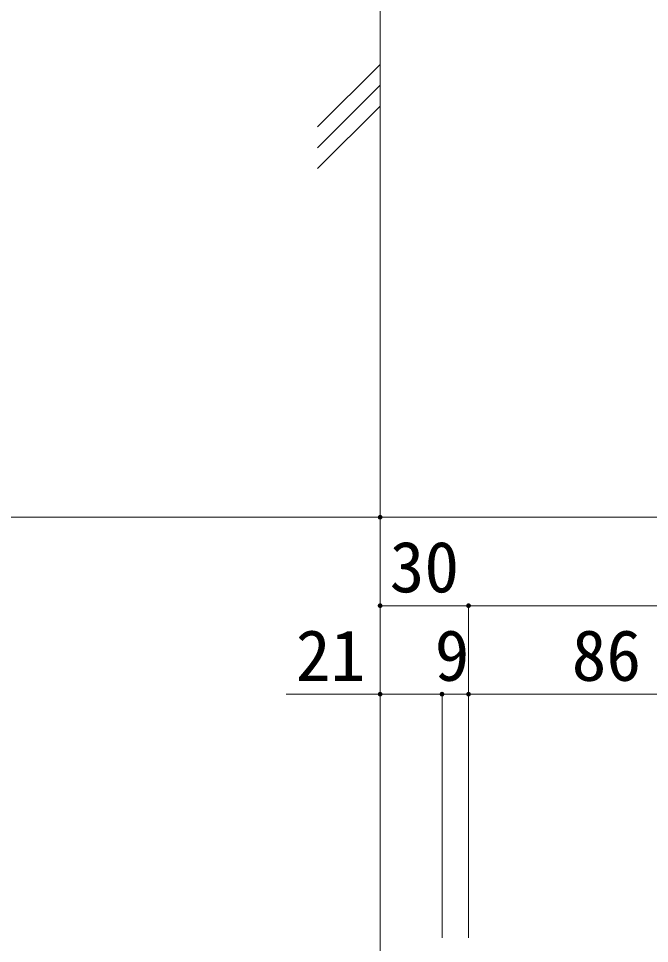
# Model space of a CAD drawing. Units: millimetres, scale not verified, with parts at other scales. Extents: x -4000 to 4000, y -2770 to 2770.
# Drawn here: x 40 to 468, y -581 to 46 of the extents above; entities that cross this region are included whole.
import ezdxf
from ezdxf.enums import TextEntityAlignment as Align

# ---------------------------------------------------------------- set-up
doc = ezdxf.new("R2010")
doc.units = ezdxf.units.MM
doc.header["$LTSCALE"] = 20
for name, color, linetype, lineweight in [('0-E_1-7', 7, 'Continuous', 9), ('1-F_2-0', 7, 'Continuous', 9), ('2-0_2-7', 7, 'Continuous', 9)]:
    doc.layers.add(name, color=color, linetype=linetype, lineweight=lineweight)
doc.styles.add('ＭＳ ゴシック', font='')
doc.styles.get('ＭＳ ゴシック').set_extended_font_data('MS Gothic')

msp = doc.modelspace()

# ---------------------------------------------------------------- linework, layer by layer
at = {"layer": '1-F_2-0'}
for p, q in [((284.92, -898.82), (284.92, 180.1)), ((284.92, 15.13), (242.5, -27.3)), ((284.92, 0.99), (242.5, -41.44)), ((284.92, -13.15), (242.5, -55.58))]:
    msp.add_line(p, q, dxfattribs=at)
at = {"layer": '2-0_2-7', "color": 3}
for p, q in [((284.92, -291.99), (-315.08, -291.99)), ((284.92, -291.99), (284.92, -577.29)), ((284.92, -291.99), (284.92, -577.29)), ((2284.92, -291.99), (284.92, -291.99)), ((284.92, -351.99), (284.92, -577.29)), ((344.92, -351.99), (284.92, -351.99)), ((344.92, -351.99), (344.92, -577.29)), ((2248.92, -351.99), (344.92, -351.99)), ((284.92, -411.99), (221.21, -411.99)), ((284.92, -411.99), (284.92, -577.29)), ((326.92, -411.99), (284.92, -411.99)), ((326.92, -411.99), (326.92, -577.29)), ((344.92, -411.99), (326.92, -411.99)), ((344.92, -411.99), (344.92, -577.29)), ((516.92, -411.99), (344.92, -411.99))]:
    msp.add_line(p, q, dxfattribs=at)
at = {"layer": '2-0_2-7'}
for points in [[(283.32, -291.99), (284.92, -290.39), (284.92, -291.99)], [(283.33, -291.89), (284.92, -290.39), (283.32, -291.99)], [(283.32, -291.99), (284.92, -290.39), (284.92, -291.99)], [(283.33, -291.89), (284.92, -290.39), (283.32, -291.99)], [(283.76, -293.08), (283.32, -291.99), (284.92, -291.99)], [(283.63, -292.93), (283.32, -291.99), (283.76, -293.08)], [(283.52, -292.76), (283.32, -291.99), (283.63, -292.93)], [(283.43, -292.58), (283.32, -291.99), (283.52, -292.76)], [(283.37, -292.38), (283.32, -291.99), (283.43, -292.58)], [(283.33, -292.19), (283.32, -291.99), (283.37, -292.38)], [(283.76, -293.08), (283.32, -291.99), (284.92, -291.99)], [(283.63, -292.93), (283.32, -291.99), (283.76, -293.08)], [(283.52, -292.76), (283.32, -291.99), (283.63, -292.93)], [(283.43, -292.58), (283.32, -291.99), (283.52, -292.76)], [(283.37, -292.38), (283.32, -291.99), (283.43, -292.58)], [(283.33, -292.19), (283.32, -291.99), (283.37, -292.38)], [(283.33, -291.89), (284.72, -290.4), (284.92, -290.39)], [(283.33, -291.89), (284.72, -290.4), (284.92, -290.39)], [(283.35, -291.69), (284.72, -290.4), (283.33, -291.89)], [(283.35, -291.69), (284.72, -290.4), (283.33, -291.89)], [(283.35, -291.69), (284.52, -290.44), (284.72, -290.4)], [(283.35, -291.69), (284.52, -290.44), (284.72, -290.4)], [(283.4, -291.49), (284.52, -290.44), (283.35, -291.69)], [(283.4, -291.49), (284.52, -290.44), (283.35, -291.69)], [(283.4, -291.49), (284.33, -290.5), (284.52, -290.44)], [(283.4, -291.49), (284.33, -290.5), (284.52, -290.44)], [(283.47, -291.3), (284.33, -290.5), (283.4, -291.49)], [(283.47, -291.3), (284.33, -290.5), (283.4, -291.49)], [(283.47, -291.3), (284.15, -290.58), (284.33, -290.5)], [(283.47, -291.3), (284.15, -290.58), (284.33, -290.5)], [(283.57, -291.13), (284.15, -290.58), (283.47, -291.3)], [(283.57, -291.13), (284.15, -290.58), (283.47, -291.3)], [(283.57, -291.13), (283.98, -290.69), (284.15, -290.58)], [(283.57, -291.13), (283.98, -290.69), (284.15, -290.58)], [(283.69, -290.97), (283.98, -290.69), (283.57, -291.13)], [(283.69, -290.97), (283.98, -290.69), (283.57, -291.13)], [(283.69, -290.97), (283.83, -290.82), (283.98, -290.69)], [(283.69, -290.97), (283.83, -290.82), (283.98, -290.69)], [(283.76, -293.08), (284.92, -291.99), (283.9, -293.22)], [(283.76, -293.08), (284.92, -291.99), (283.9, -293.22)], [(283.9, -293.22), (284.92, -291.99), (284.06, -293.34)], [(283.9, -293.22), (284.92, -291.99), (284.06, -293.34)], [(284.06, -293.34), (284.92, -291.99), (284.24, -293.43)], [(284.06, -293.34), (284.92, -291.99), (284.24, -293.43)], [(284.24, -293.43), (284.92, -291.99), (284.43, -293.51)], [(284.24, -293.43), (284.92, -291.99), (284.43, -293.51)], [(284.43, -293.51), (284.92, -291.99), (284.62, -293.56)], [(284.43, -293.51), (284.92, -291.99), (284.62, -293.56)], [(284.62, -293.56), (284.92, -291.99), (284.82, -293.58)], [(284.62, -293.56), (284.92, -291.99), (284.82, -293.58)], [(284.82, -293.58), (284.92, -291.99), (284.92, -293.59)], [(284.82, -293.58), (284.92, -291.99), (284.92, -293.59)], [(284.92, -290.39), (285.94, -290.75), (284.92, -291.99)], [(284.92, -290.39), (285.78, -290.64), (285.94, -290.75)], [(284.92, -290.39), (285.6, -290.54), (285.78, -290.64)], [(284.92, -290.39), (285.42, -290.46), (285.6, -290.54)], [(284.92, -290.39), (285.22, -290.41), (285.42, -290.46)], [(284.92, -290.39), (285.02, -290.39), (285.22, -290.41)], [(284.92, -290.39), (285.94, -290.75), (284.92, -291.99)], [(284.92, -290.39), (285.78, -290.64), (285.94, -290.75)], [(284.92, -290.39), (285.6, -290.54), (285.78, -290.64)], [(284.92, -290.39), (285.42, -290.46), (285.6, -290.54)], [(284.92, -290.39), (285.22, -290.41), (285.42, -290.46)], [(284.92, -290.39), (285.02, -290.39), (285.22, -290.41)], [(284.92, -291.99), (285.94, -290.75), (286.09, -290.89)], [(284.92, -291.99), (285.94, -290.75), (286.09, -290.89)], [(284.92, -291.99), (286.09, -290.89), (286.22, -291.05)], [(284.92, -291.99), (286.09, -290.89), (286.22, -291.05)], [(284.92, -291.99), (286.22, -291.05), (286.32, -291.22)], [(284.92, -291.99), (286.22, -291.05), (286.32, -291.22)], [(284.92, -291.99), (286.32, -291.22), (286.41, -291.4)], [(284.92, -291.99), (286.32, -291.22), (286.41, -291.4)], [(284.92, -291.99), (286.41, -291.4), (286.47, -291.59)], [(284.92, -291.99), (286.41, -291.4), (286.47, -291.59)], [(284.92, -291.99), (286.47, -291.59), (286.51, -291.79)], [(284.92, -291.99), (286.47, -291.59), (286.51, -291.79)], [(284.92, -291.99), (286.51, -291.79), (286.52, -291.99)], [(284.92, -291.99), (286.51, -291.79), (286.52, -291.99)], [(284.92, -293.59), (286.52, -291.99), (286.52, -292.09)], [(284.92, -291.99), (286.52, -291.99), (284.92, -293.59)], [(284.92, -293.59), (286.52, -291.99), (286.52, -292.09)], [(284.92, -291.99), (286.52, -291.99), (284.92, -293.59)], [(284.92, -293.59), (286.52, -292.09), (285.12, -293.57)], [(284.92, -293.59), (286.52, -292.09), (285.12, -293.57)], [(285.12, -293.57), (286.52, -292.09), (286.49, -292.29)], [(285.12, -293.57), (286.52, -292.09), (286.49, -292.29)], [(285.12, -293.57), (286.49, -292.29), (285.32, -293.54)], [(285.12, -293.57), (286.49, -292.29), (285.32, -293.54)], [(285.32, -293.54), (286.49, -292.29), (286.44, -292.48)], [(285.32, -293.54), (286.49, -292.29), (286.44, -292.48)], [(285.32, -293.54), (286.44, -292.48), (285.51, -293.47)], [(285.32, -293.54), (286.44, -292.48), (285.51, -293.47)], [(285.51, -293.47), (286.44, -292.48), (286.37, -292.67)], [(285.51, -293.47), (286.44, -292.48), (286.37, -292.67)], [(285.51, -293.47), (286.37, -292.67), (285.69, -293.39)], [(285.51, -293.47), (286.37, -292.67), (285.69, -293.39)], [(285.69, -293.39), (286.37, -292.67), (286.27, -292.84)], [(285.69, -293.39), (286.37, -292.67), (286.27, -292.84)], [(285.69, -293.39), (286.27, -292.84), (285.86, -293.28)], [(285.69, -293.39), (286.27, -292.84), (285.86, -293.28)], [(285.86, -293.28), (286.27, -292.84), (286.16, -293.01)], [(285.86, -293.28), (286.27, -292.84), (286.16, -293.01)], [(285.86, -293.28), (286.16, -293.01), (286.02, -293.15)], [(285.86, -293.28), (286.16, -293.01), (286.02, -293.15)], [(283.32, -351.99), (284.92, -350.39), (284.92, -351.99)], [(283.33, -351.89), (284.92, -350.39), (283.32, -351.99)], [(283.35, -351.69), (284.92, -350.39), (283.33, -351.89)], [(283.4, -351.49), (284.92, -350.39), (283.35, -351.69)], [(283.4, -351.49), (284.72, -350.4), (284.92, -350.39)], [(283.47, -351.3), (284.72, -350.4), (283.4, -351.49)], [(283.47, -351.3), (284.52, -350.44), (284.72, -350.4)], [(283.57, -351.13), (284.52, -350.44), (283.47, -351.3)], [(283.57, -351.13), (284.33, -350.5), (284.52, -350.44)], [(283.69, -350.97), (284.33, -350.5), (283.57, -351.13)], [(283.69, -350.97), (284.15, -350.58), (284.33, -350.5)], [(283.83, -350.82), (284.15, -350.58), (283.69, -350.97)], [(283.83, -350.82), (283.98, -350.69), (284.15, -350.58)], [(284.92, -350.39), (286.09, -350.89), (284.92, -351.99)], [(284.92, -350.39), (285.94, -350.75), (286.09, -350.89)], [(284.92, -350.39), (285.78, -350.64), (285.94, -350.75)], [(284.92, -350.39), (285.6, -350.54), (285.78, -350.64)], [(284.92, -350.39), (285.42, -350.46), (285.6, -350.54)], [(284.92, -350.39), (285.22, -350.41), (285.42, -350.46)], [(284.92, -350.39), (285.02, -350.39), (285.22, -350.41)], [(284.92, -351.99), (286.09, -350.89), (286.22, -351.05)], [(284.92, -351.99), (286.22, -351.05), (286.32, -351.22)], [(284.92, -351.99), (286.32, -351.22), (286.41, -351.4)], [(343.32, -351.99), (344.92, -350.39), (344.92, -351.99)], [(343.33, -351.89), (344.92, -350.39), (343.32, -351.99)], [(343.33, -351.89), (344.72, -350.4), (344.92, -350.39)], [(343.35, -351.69), (344.72, -350.4), (343.33, -351.89)], [(343.35, -351.69), (344.52, -350.44), (344.72, -350.4)], [(343.4, -351.49), (344.52, -350.44), (343.35, -351.69)], [(343.4, -351.49), (344.33, -350.5), (344.52, -350.44)], [(343.47, -351.3), (344.33, -350.5), (343.4, -351.49)], [(343.47, -351.3), (344.15, -350.58), (344.33, -350.5)], [(343.57, -351.13), (344.15, -350.58), (343.47, -351.3)], [(343.57, -351.13), (343.98, -350.69), (344.15, -350.58)], [(343.69, -350.97), (343.98, -350.69), (343.57, -351.13)], [(343.69, -350.97), (343.83, -350.82), (343.98, -350.69)], [(344.92, -350.39), (345.94, -350.75), (344.92, -351.99)], [(344.92, -350.39), (345.78, -350.64), (345.94, -350.75)], [(344.92, -350.39), (345.6, -350.54), (345.78, -350.64)], [(344.92, -350.39), (345.42, -350.46), (345.6, -350.54)], [(344.92, -350.39), (345.22, -350.41), (345.42, -350.46)], [(344.92, -350.39), (345.02, -350.39), (345.22, -350.41)], [(344.92, -351.99), (345.94, -350.75), (346.09, -350.89)], [(344.92, -351.99), (346.09, -350.89), (346.22, -351.05)], [(344.92, -351.99), (346.22, -351.05), (346.32, -351.22)], [(344.92, -351.99), (346.32, -351.22), (346.41, -351.4)], [(283.63, -352.93), (283.32, -351.99), (284.92, -351.99)], [(283.52, -352.76), (283.32, -351.99), (283.63, -352.93)], [(283.43, -352.58), (283.32, -351.99), (283.52, -352.76)], [(283.37, -352.38), (283.32, -351.99), (283.43, -352.58)], [(283.33, -352.19), (283.32, -351.99), (283.37, -352.38)], [(283.63, -352.93), (284.92, -351.99), (283.76, -353.08)], [(283.76, -353.08), (284.92, -351.99), (283.9, -353.22)], [(283.9, -353.22), (284.92, -351.99), (284.06, -353.34)], [(284.06, -353.34), (284.92, -351.99), (284.24, -353.43)], [(284.24, -353.43), (284.92, -351.99), (284.43, -353.51)], [(284.43, -353.51), (284.92, -351.99), (284.62, -353.56)], [(284.62, -353.56), (284.92, -351.99), (284.82, -353.58)], [(284.82, -353.58), (284.92, -351.99), (284.92, -353.59)], [(284.92, -351.99), (286.41, -351.4), (286.47, -351.59)], [(284.92, -351.99), (286.47, -351.59), (286.51, -351.79)], [(284.92, -351.99), (286.51, -351.79), (286.52, -351.99)], [(284.92, -351.99), (286.49, -352.29), (284.92, -353.59)], [(284.92, -351.99), (286.52, -352.09), (286.49, -352.29)], [(284.92, -351.99), (286.52, -351.99), (286.52, -352.09)], [(284.92, -353.59), (286.49, -352.29), (286.44, -352.48)], [(284.92, -353.59), (286.44, -352.48), (285.12, -353.57)], [(285.12, -353.57), (286.44, -352.48), (286.37, -352.67)], [(285.12, -353.57), (286.37, -352.67), (285.32, -353.54)], [(285.32, -353.54), (286.37, -352.67), (286.27, -352.84)], [(285.32, -353.54), (286.27, -352.84), (285.51, -353.47)], [(285.51, -353.47), (286.27, -352.84), (286.16, -353.01)], [(285.51, -353.47), (286.16, -353.01), (285.69, -353.39)], [(285.69, -353.39), (286.16, -353.01), (286.02, -353.15)], [(285.69, -353.39), (286.02, -353.15), (285.86, -353.28)], [(343.76, -353.08), (343.32, -351.99), (344.92, -351.99)], [(343.63, -352.93), (343.32, -351.99), (343.76, -353.08)], [(343.52, -352.76), (343.32, -351.99), (343.63, -352.93)], [(343.43, -352.58), (343.32, -351.99), (343.52, -352.76)], [(343.37, -352.38), (343.32, -351.99), (343.43, -352.58)], [(343.33, -352.19), (343.32, -351.99), (343.37, -352.38)], [(343.76, -353.08), (344.92, -351.99), (343.9, -353.22)], [(343.9, -353.22), (344.92, -351.99), (344.06, -353.34)], [(344.06, -353.34), (344.92, -351.99), (344.24, -353.43)], [(344.24, -353.43), (344.92, -351.99), (344.43, -353.51)], [(344.43, -353.51), (344.92, -351.99), (344.62, -353.56)], [(344.62, -353.56), (344.92, -351.99), (344.82, -353.58)], [(344.82, -353.58), (344.92, -351.99), (344.92, -353.59)], [(344.92, -351.99), (346.41, -351.4), (346.47, -351.59)], [(344.92, -351.99), (346.47, -351.59), (346.51, -351.79)], [(344.92, -351.99), (346.51, -351.79), (346.52, -351.99)], [(344.92, -353.59), (346.52, -351.99), (346.52, -352.09)], [(344.92, -351.99), (346.52, -351.99), (344.92, -353.59)], [(344.92, -353.59), (346.52, -352.09), (345.12, -353.57)], [(345.12, -353.57), (346.52, -352.09), (346.49, -352.29)], [(345.12, -353.57), (346.49, -352.29), (345.32, -353.54)], [(345.32, -353.54), (346.49, -352.29), (346.44, -352.48)], [(345.32, -353.54), (346.44, -352.48), (345.51, -353.47)], [(345.51, -353.47), (346.44, -352.48), (346.37, -352.67)], [(345.51, -353.47), (346.37, -352.67), (345.69, -353.39)], [(345.69, -353.39), (346.37, -352.67), (346.27, -352.84)], [(345.69, -353.39), (346.27, -352.84), (345.86, -353.28)], [(345.86, -353.28), (346.27, -352.84), (346.16, -353.01)], [(345.86, -353.28), (346.16, -353.01), (346.02, -353.15)], [(283.32, -411.99), (284.92, -410.39), (284.92, -411.99)], [(283.33, -411.89), (284.92, -410.39), (283.32, -411.99)], [(283.52, -412.76), (283.32, -411.99), (284.92, -411.99)], [(283.43, -412.58), (283.32, -411.99), (283.52, -412.76)], [(283.37, -412.38), (283.32, -411.99), (283.43, -412.58)], [(283.33, -412.19), (283.32, -411.99), (283.37, -412.38)], [(283.35, -411.69), (284.92, -410.39), (283.33, -411.89)], [(283.4, -411.49), (284.92, -410.39), (283.35, -411.69)], [(283.47, -411.3), (284.92, -410.39), (283.4, -411.49)], [(283.47, -411.3), (284.72, -410.4), (284.92, -410.39)], [(283.57, -411.13), (284.72, -410.4), (283.47, -411.3)], [(283.52, -412.76), (284.92, -411.99), (283.63, -412.93)], [(283.57, -411.13), (284.52, -410.44), (284.72, -410.4)], [(283.69, -410.97), (284.52, -410.44), (283.57, -411.13)], [(283.63, -412.93), (284.92, -411.99), (283.76, -413.08)], [(283.69, -410.97), (284.33, -410.5), (284.52, -410.44)], [(283.83, -410.82), (284.33, -410.5), (283.69, -410.97)], [(283.76, -413.08), (284.92, -411.99), (283.9, -413.22)], [(283.83, -410.82), (284.15, -410.58), (284.33, -410.5)], [(283.98, -410.69), (284.15, -410.58), (283.83, -410.82)], [(283.9, -413.22), (284.92, -411.99), (284.06, -413.34)], [(284.06, -413.34), (284.92, -411.99), (284.24, -413.43)], [(284.24, -413.43), (284.92, -411.99), (284.43, -413.51)], [(284.43, -413.51), (284.92, -411.99), (284.62, -413.56)], [(284.62, -413.56), (284.92, -411.99), (284.82, -413.58)], [(284.82, -413.58), (284.92, -411.99), (284.92, -413.59)], [(284.92, -410.39), (286.22, -411.05), (284.92, -411.99)], [(284.92, -410.39), (286.09, -410.89), (286.22, -411.05)], [(284.92, -410.39), (285.94, -410.75), (286.09, -410.89)], [(284.92, -410.39), (285.78, -410.64), (285.94, -410.75)], [(284.92, -410.39), (285.6, -410.54), (285.78, -410.64)], [(284.92, -410.39), (285.42, -410.46), (285.6, -410.54)], [(284.92, -410.39), (285.22, -410.41), (285.42, -410.46)], [(284.92, -410.39), (285.02, -410.39), (285.22, -410.41)], [(284.92, -411.99), (286.22, -411.05), (286.32, -411.22)], [(284.92, -411.99), (286.32, -411.22), (286.41, -411.4)], [(284.92, -411.99), (286.41, -411.4), (286.47, -411.59)], [(284.92, -411.99), (286.47, -411.59), (286.51, -411.79)], [(284.92, -411.99), (286.51, -411.79), (286.52, -411.99)], [(284.92, -411.99), (286.44, -412.48), (284.92, -413.59)], [(284.92, -411.99), (286.49, -412.29), (286.44, -412.48)], [(284.92, -411.99), (286.52, -412.09), (286.49, -412.29)], [(284.92, -411.99), (286.52, -411.99), (286.52, -412.09)], [(284.92, -413.59), (286.44, -412.48), (286.37, -412.67)], [(284.92, -413.59), (286.37, -412.67), (285.12, -413.57)], [(285.12, -413.57), (286.37, -412.67), (286.27, -412.84)], [(285.12, -413.57), (286.27, -412.84), (285.32, -413.54)], [(285.32, -413.54), (286.27, -412.84), (286.16, -413.01)], [(285.32, -413.54), (286.16, -413.01), (285.51, -413.47)], [(285.51, -413.47), (286.16, -413.01), (286.02, -413.15)], [(285.51, -413.47), (286.02, -413.15), (285.69, -413.39)], [(285.69, -413.39), (286.02, -413.15), (285.86, -413.28)], [(325.32, -411.99), (326.92, -410.39), (326.92, -411.99)], [(325.33, -411.89), (326.92, -410.39), (325.32, -411.99)], [(325.63, -412.93), (325.32, -411.99), (326.92, -411.99)], [(325.52, -412.76), (325.32, -411.99), (325.63, -412.93)], [(325.43, -412.58), (325.32, -411.99), (325.52, -412.76)], [(325.37, -412.38), (325.32, -411.99), (325.43, -412.58)], [(325.33, -412.19), (325.32, -411.99), (325.37, -412.38)], [(325.35, -411.69), (326.92, -410.39), (325.33, -411.89)], [(325.4, -411.49), (326.92, -410.39), (325.35, -411.69)], [(325.4, -411.49), (326.72, -410.4), (326.92, -410.39)], [(325.47, -411.3), (326.72, -410.4), (325.4, -411.49)], [(325.47, -411.3), (326.52, -410.44), (326.72, -410.4)], [(325.57, -411.13), (326.52, -410.44), (325.47, -411.3)], [(325.57, -411.13), (326.33, -410.5), (326.52, -410.44)], [(325.69, -410.97), (326.33, -410.5), (325.57, -411.13)], [(325.63, -412.93), (326.92, -411.99), (325.76, -413.08)], [(325.69, -410.97), (326.15, -410.58), (326.33, -410.5)], [(325.83, -410.82), (326.15, -410.58), (325.69, -410.97)], [(325.76, -413.08), (326.92, -411.99), (325.9, -413.22)], [(325.83, -410.82), (325.98, -410.69), (326.15, -410.58)], [(325.9, -413.22), (326.92, -411.99), (326.06, -413.34)], [(326.06, -413.34), (326.92, -411.99), (326.24, -413.43)], [(326.24, -413.43), (326.92, -411.99), (326.43, -413.51)], [(326.43, -413.51), (326.92, -411.99), (326.62, -413.56)], [(326.62, -413.56), (326.92, -411.99), (326.82, -413.58)], [(326.82, -413.58), (326.92, -411.99), (326.92, -413.59)], [(326.92, -410.39), (328.09, -410.89), (326.92, -411.99)], [(326.92, -410.39), (327.94, -410.75), (328.09, -410.89)], [(326.92, -410.39), (327.78, -410.64), (327.94, -410.75)], [(326.92, -410.39), (327.6, -410.54), (327.78, -410.64)], [(326.92, -410.39), (327.42, -410.46), (327.6, -410.54)], [(326.92, -410.39), (327.22, -410.41), (327.42, -410.46)], [(326.92, -410.39), (327.02, -410.39), (327.22, -410.41)], [(326.92, -411.99), (328.09, -410.89), (328.22, -411.05)], [(326.92, -411.99), (328.22, -411.05), (328.32, -411.22)], [(326.92, -411.99), (328.32, -411.22), (328.41, -411.4)], [(326.92, -411.99), (328.41, -411.4), (328.47, -411.59)], [(326.92, -411.99), (328.47, -411.59), (328.51, -411.79)], [(326.92, -411.99), (328.51, -411.79), (328.52, -411.99)], [(326.92, -411.99), (328.49, -412.29), (326.92, -413.59)], [(326.92, -411.99), (328.52, -412.09), (328.49, -412.29)], [(326.92, -411.99), (328.52, -411.99), (328.52, -412.09)], [(326.92, -413.59), (328.49, -412.29), (328.44, -412.48)], [(326.92, -413.59), (328.44, -412.48), (327.12, -413.57)], [(327.12, -413.57), (328.44, -412.48), (328.37, -412.67)], [(327.12, -413.57), (328.37, -412.67), (327.32, -413.54)], [(327.32, -413.54), (328.37, -412.67), (328.27, -412.84)], [(327.32, -413.54), (328.27, -412.84), (327.51, -413.47)], [(327.51, -413.47), (328.27, -412.84), (328.16, -413.01)], [(327.51, -413.47), (328.16, -413.01), (327.69, -413.39)], [(327.69, -413.39), (328.16, -413.01), (328.02, -413.15)], [(327.69, -413.39), (328.02, -413.15), (327.86, -413.28)], [(343.32, -411.99), (344.92, -410.39), (344.92, -411.99)], [(343.33, -411.89), (344.92, -410.39), (343.32, -411.99)], [(343.63, -412.93), (343.32, -411.99), (344.92, -411.99)], [(343.52, -412.76), (343.32, -411.99), (343.63, -412.93)], [(343.43, -412.58), (343.32, -411.99), (343.52, -412.76)], [(343.37, -412.38), (343.32, -411.99), (343.43, -412.58)], [(343.33, -412.19), (343.32, -411.99), (343.37, -412.38)], [(343.35, -411.69), (344.92, -410.39), (343.33, -411.89)], [(343.35, -411.69), (344.72, -410.4), (344.92, -410.39)], [(343.4, -411.49), (344.72, -410.4), (343.35, -411.69)], [(343.4, -411.49), (344.52, -410.44), (344.72, -410.4)], [(343.47, -411.3), (344.52, -410.44), (343.4, -411.49)], [(343.47, -411.3), (344.33, -410.5), (344.52, -410.44)], [(343.57, -411.13), (344.33, -410.5), (343.47, -411.3)], [(343.57, -411.13), (344.15, -410.58), (344.33, -410.5)], [(343.69, -410.97), (344.15, -410.58), (343.57, -411.13)], [(343.63, -412.93), (344.92, -411.99), (343.76, -413.08)], [(343.69, -410.97), (343.98, -410.69), (344.15, -410.58)], [(343.83, -410.82), (343.98, -410.69), (343.69, -410.97)], [(343.76, -413.08), (344.92, -411.99), (343.9, -413.22)], [(343.9, -413.22), (344.92, -411.99), (344.06, -413.34)], [(344.06, -413.34), (344.92, -411.99), (344.24, -413.43)], [(344.24, -413.43), (344.92, -411.99), (344.43, -413.51)], [(344.43, -413.51), (344.92, -411.99), (344.62, -413.56)], [(344.62, -413.56), (344.92, -411.99), (344.82, -413.58)], [(344.82, -413.58), (344.92, -411.99), (344.92, -413.59)], [(344.92, -410.39), (346.09, -410.89), (344.92, -411.99)], [(344.92, -410.39), (345.94, -410.75), (346.09, -410.89)], [(344.92, -410.39), (345.78, -410.64), (345.94, -410.75)], [(344.92, -410.39), (345.6, -410.54), (345.78, -410.64)], [(344.92, -410.39), (345.42, -410.46), (345.6, -410.54)], [(344.92, -410.39), (345.22, -410.41), (345.42, -410.46)], [(344.92, -410.39), (345.02, -410.39), (345.22, -410.41)], [(344.92, -411.99), (346.09, -410.89), (346.22, -411.05)], [(344.92, -411.99), (346.22, -411.05), (346.32, -411.22)], [(344.92, -411.99), (346.32, -411.22), (346.41, -411.4)], [(344.92, -411.99), (346.41, -411.4), (346.47, -411.59)], [(344.92, -411.99), (346.47, -411.59), (346.51, -411.79)], [(344.92, -411.99), (346.51, -411.79), (346.52, -411.99)], [(344.92, -411.99), (346.52, -412.09), (344.92, -413.59)], [(344.92, -411.99), (346.52, -411.99), (346.52, -412.09)], [(344.92, -413.59), (346.52, -412.09), (346.49, -412.29)], [(344.92, -413.59), (346.49, -412.29), (345.12, -413.57)], [(345.12, -413.57), (346.49, -412.29), (346.44, -412.48)], [(345.12, -413.57), (346.44, -412.48), (345.32, -413.54)], [(345.32, -413.54), (346.44, -412.48), (346.37, -412.67)], [(345.32, -413.54), (346.37, -412.67), (345.51, -413.47)], [(345.51, -413.47), (346.37, -412.67), (346.27, -412.84)], [(345.51, -413.47), (346.27, -412.84), (345.69, -413.39)], [(345.69, -413.39), (346.27, -412.84), (346.16, -413.01)], [(345.69, -413.39), (346.16, -413.01), (345.86, -413.28)], [(345.86, -413.28), (346.16, -413.01), (346.02, -413.15)]]:
    msp.add_solid(points, dxfattribs=at)

# ---------------------------------------------------------------- texts
at = {"layer": '0-E_1-7', "color": 4, "style": 'ＭＳ ゴシック'}
for s, p in [('30', (291.42, -353.34)), ('21', (227.75, -413.36)), ('9', (321.97, -413.33)), ('86', (414.92, -413.34))]:
    msp.add_text(s, height=34.6, dxfattribs=at).set_placement(p, align=Align.BOTTOM_LEFT)

doc.saveas('drawing.dxf')
